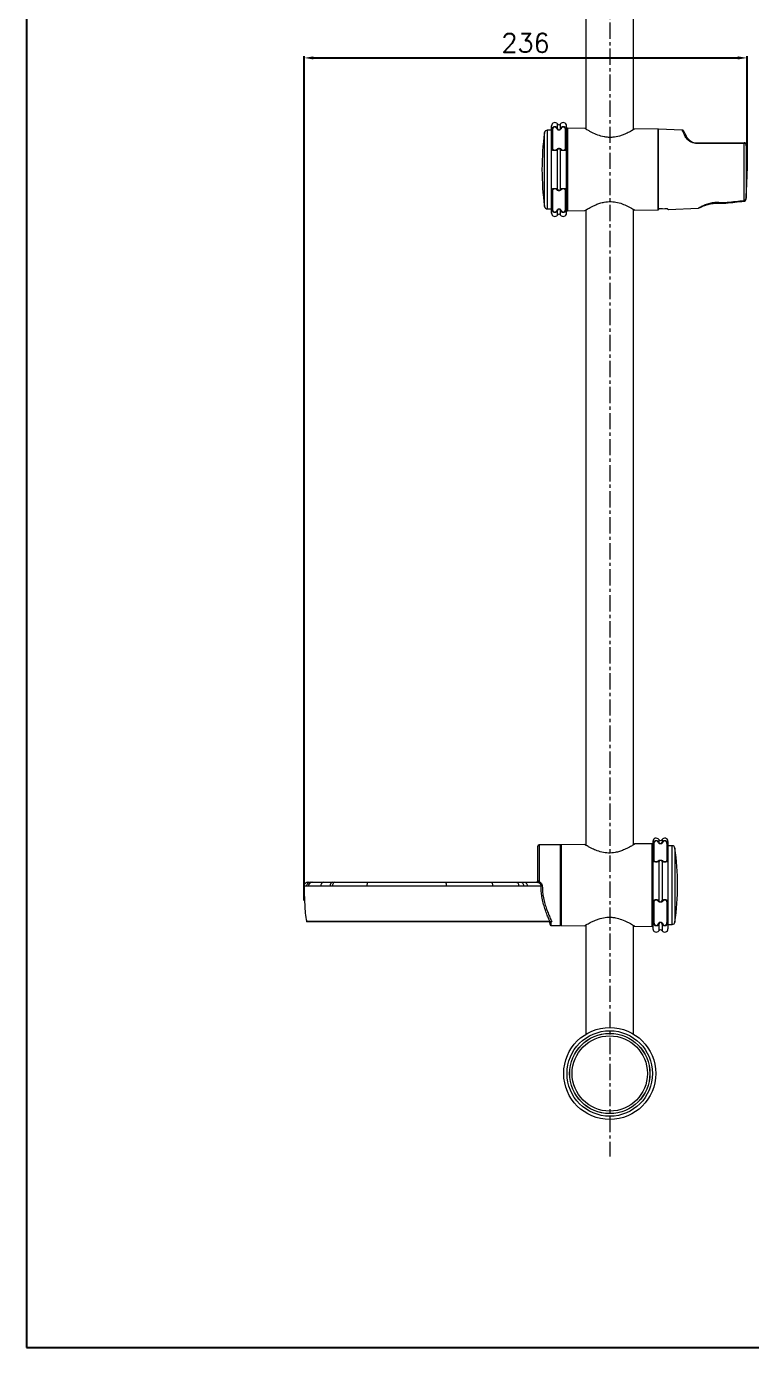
# Model space of a CAD drawing. Extents: x 36 to 784, y -97 to 961.
# Drawn here: x 36 to 422, y -97 to 606 of the extents above; entities that cross this region are included whole.
import ezdxf

# ---------------------------------------------------------------- set-up
doc = ezdxf.new("R2010")
doc.units = 0
doc.header["$LTSCALE"] = 23.1
doc.header["$MEASUREMENT"] = 0
doc.linetypes.add('CENTER', pattern=[0.6, 0.375, -0.075, 0.075, -0.075])
doc.layers.get('0').update_dxf_attribs({"linetype": 'CONTINUOUS'})
doc.layers.get('Defpoints').update_dxf_attribs({"linetype": 'CONTINUOUS'})
doc.styles.get("Standard").update_dxf_attribs({"font": 'txt.shx', "bigfont": 'whgtxt.shx'})
doc.dimstyles.get("Standard").update_dxf_attribs({"dimtxt": 2.5, "dimasz": 0.18, "dimexe": 0.18, "dimexo": 0.0625, "dimgap": 0.09, "dimtad": 0, "dimtih": 1, "dimtoh": 1, "dimdec": 4, "dimzin": 0, "dimdsep": 46, "dimtxsty": 'Standard', "dimcen": 0.09, "dimadec": 0, "dimazin": 0, "dimtp": 0.001, "dimtm": 0.001, "dimtfac": 1, "dimtdec": 4, "dimtofl": 0, "dimtmove": 0, "dimatfit": 0, "dimfxl": 0, "dimtolj": 1, "dimtzin": 0, "dimarcsym": 0})

# ---------------------------------------------------------------- blocks, each defined once
blk = doc.blocks.new('*D76')
at = {"color": 2, "lineweight": -2, "transparency": 16777216}
for p, q in [((183.67, 140.95), (183.67, 590.52)), ((188.67, 589.52), (414.53, 589.52)), ((419.53, 529.41), (419.53, 590.52))]:
    blk.add_line(p, q, dxfattribs=at)
at = {"color": 2, "transparency": 16777216}
for points in [[(188.67, 590.36), (188.67, 588.69), (183.67, 589.52)], [(414.53, 590.36), (414.53, 588.69), (419.53, 589.52)]]:
    blk.add_solid(points, dxfattribs=at)
at = {"layer": 'Defpoints', "color": 0, "transparency": 16777216}
for p in [(419.53, 589.52), (419.53, 529.11), (183.67, 140.65)]:
    blk.add_point(p, dxfattribs=at)
at = {"color": 2, "transparency": 16777216, "insert": (301.6, 597.52), "char_height": 10, "attachment_point": 5}
blk.add_mtext('\\A1;236', dxfattribs=at)
blk = doc.blocks.new('A$C1487264A')
at = {"color": 7, "linetype": 'Continuous', "lineweight": 15}
for p, q in [((150.04, 672.15), (150.04, 527.37)), ((175.44, 527.11), (175.44, 672.15)), ((131.74, 526.34), (131.74, 529.09)), ((139.74, 526.34), (139.74, 529.09)), ((149.48, 527.75), (140.24, 527.84)), ((131.74, 526.84), (129.5, 526.8)), ((131.74, 516.82), (131.74, 526.34)), ((132.24, 526.61), (132.24, 517.24)), ((139.24, 517.24), (139.24, 526.61)), ((139.74, 526.34), (139.74, 516.82)), ((188.54, 527.35), (176.03, 527.48)), ((201.31, 526.82), (188.74, 527.34)), ((188.74, 485.09), (188.74, 527.34)), ((131.74, 494.87), (131.74, 516.82)), ((134.92, 495.44), (134.92, 516.25)), ((136.56, 495.44), (136.56, 516.25)), ((139.74, 494.87), (139.74, 516.82)), ((208.61, 520.06), (234.32, 520.04)), ((235.44, 519.06), (235.44, 519.06)), ((131.74, 485.35), (131.74, 494.87)), ((132.24, 494.45), (132.24, 485.08)), ((139.24, 485.08), (139.24, 494.45)), ((139.74, 494.87), (139.74, 485.35)), ((222.72, 488.14), (222.19, 488.12)), ((234.32, 489.34), (234.36, 489.34)), ((234.35, 488.97), (234.43, 488.98)), ((129.5, 484.88), (131.74, 484.84)), ((131.74, 482.59), (131.74, 485.35)), ((139.74, 482.59), (139.74, 485.35)), ((140.24, 483.85), (149.49, 483.94)), ((150.04, 484.31), (150.04, 146.07)), ((175.44, 146.34), (175.44, 484.58)), ((176.02, 484.21), (188.54, 484.34)), ((188.74, 485.08), (190.85, 485.16)), ((188.74, 484.85), (193.43, 485.04)), ((188.74, 484.73), (188.74, 484.54)), ((194.04, 484.57), (209.84, 485.22)), ((185.74, 148.06), (185.74, 146.3)), ((193.74, 148.06), (193.74, 146.3)), ((124.44, 127.05), (124.44, 145.51)), ((136.44, 146.31), (125.24, 146.31)), ((136.74, 124.81), (136.74, 146.11)), ((149.45, 146.44), (136.94, 146.31)), ((185.23, 146.8), (175.99, 146.71)), ((185.74, 137.78), (185.74, 146.3)), ((186.24, 146.61), (186.24, 138.23)), ((193.24, 138.23), (193.24, 146.61)), ((193.74, 146.3), (193.74, 137.78)), ((195.97, 145.77), (193.74, 145.81)), ((185.74, 137.78), (185.74, 115.95)), ((188.92, 137.36), (188.92, 116.66)), ((190.56, 137.36), (190.56, 116.66)), ((193.74, 137.78), (193.74, 115.95)), ((124.52, 127.07), (124.58, 127.06)), ((2.28, 124.25), (1.29, 124.25)), ((2.43, 124.25), (2.28, 124.25)), ((3.21, 126.31), (4.15, 126.31)), ((10.51, 126.31), (15.18, 126.31)), ((15.07, 124.25), (13.83, 124.25)), ((15.18, 126.31), (16.37, 126.31)), ((113.13, 126.31), (115.65, 126.31)), ((116.89, 124.25), (114.28, 124.25)), ((115.65, 126.31), (117.5, 126.31)), ((118.81, 124.25), (116.89, 124.25)), ((136.74, 103.5), (136.74, 124.81)), ((185.74, 105.51), (185.74, 115.95)), ((186.24, 115.55), (186.24, 105.29)), ((193.24, 105.29), (193.24, 115.55)), ((193.74, 115.95), (193.74, 105.51)), ((131.42, 105.26), (131.42, 105.31)), ((131.44, 103.31), (136.44, 103.31)), ((136.94, 103.3), (149.44, 103.17)), ((150.04, 103.54), (150.04, 45.45)), ((175.44, 45.45), (175.44, 103.28)), ((176, 102.9), (185.23, 102.81)), ((185.74, 105.51), (185.74, 101.56)), ((193.74, 105.51), (193.74, 101.56)), ((193.74, 103.81), (195.97, 103.84))]:
    blk.add_line(p, q, dxfattribs=at)
at = {"color": 8, "linetype": 'Continuous', "lineweight": 15}
for p, q in [((134.92, 527.76), (134.92, 530.1)), ((136.56, 527.76), (136.56, 530.1)), ((140.24, 527.84), (140.24, 483.85)), ((128.04, 519.75), (128.04, 525.51)), ((129.5, 526.8), (129.5, 484.88)), ((188.54, 505.84), (188.54, 527.35)), ((128.04, 486.17), (128.04, 519.75)), ((188.54, 484.34), (188.54, 505.84)), ((134.92, 481.59), (134.92, 483.93)), ((136.56, 481.59), (136.56, 483.93)), ((188.92, 149.06), (188.92, 147.65)), ((190.56, 149.06), (190.56, 147.65)), ((125.24, 146.31), (125.24, 126.61)), ((136.44, 103.31), (136.44, 146.31)), ((136.94, 146.31), (136.94, 124.81)), ((185.23, 102.81), (185.23, 146.8)), ((195.97, 103.84), (195.97, 145.77)), ((197.43, 144.48), (197.43, 140.04)), ((197.43, 140.04), (197.43, 105.14)), ((136.94, 124.81), (136.94, 103.3)), ((130.13, 105.55), (130.76, 105.55)), ((188.92, 104.05), (188.92, 100.55)), ((190.56, 104.05), (190.56, 100.55))]:
    blk.add_line(p, q, dxfattribs=at)
at = {"color": 7, "linetype": 'Continuous', "lineweight": 15, "flags": 128}
for points in [[(132.24, 526.61), (132.14, 526.6), (132.05, 526.59), (131.96, 526.56), (131.88, 526.53), (131.82, 526.49), (131.78, 526.44), (131.75, 526.39), (131.74, 526.34)], [(139.74, 526.34), (139.73, 526.39), (139.7, 526.44), (139.65, 526.49), (139.59, 526.53), (139.52, 526.56), (139.43, 526.59), (139.34, 526.6), (139.24, 526.61)], [(132.24, 485.08), (132.14, 485.08), (132.05, 485.1), (131.96, 485.12), (131.88, 485.16), (131.82, 485.2), (131.78, 485.24), (131.75, 485.29), (131.74, 485.35)], [(139.74, 485.35), (139.73, 485.29), (139.7, 485.24), (139.65, 485.2), (139.59, 485.16), (139.52, 485.12), (139.43, 485.1), (139.34, 485.08), (139.24, 485.08)], [(188.74, 485.09), (189.94, 485.13), (190.86, 485.17)], [(185.74, 146.3), (185.75, 146.36), (185.78, 146.42), (185.82, 146.47), (185.88, 146.52), (185.96, 146.56), (186.05, 146.59), (186.14, 146.6), (186.24, 146.61)], [(193.24, 146.61), (193.34, 146.6), (193.43, 146.59), (193.52, 146.56), (193.59, 146.52), (193.65, 146.47), (193.7, 146.42), (193.73, 146.36), (193.74, 146.3)], [(16.37, 126.31), (16.11, 126.27), (15.86, 126.15), (15.64, 125.96), (15.44, 125.7), (15.27, 125.39), (15.16, 125.03), (15.09, 124.64), (15.07, 124.25)], [(34.21, 126.31), (34.06, 126.27), (33.91, 126.15), (33.78, 125.96), (33.67, 125.7), (33.57, 125.39), (33.51, 125.03), (33.47, 124.64), (33.46, 124.25)], [(99.67, 126.31), (99.82, 126.27), (99.96, 126.15), (100.09, 125.96), (100.21, 125.7), (100.3, 125.39), (100.37, 125.03), (100.41, 124.64), (100.42, 124.25)], [(113.13, 126.31), (113.36, 126.27), (113.57, 126.15), (113.78, 125.96), (113.95, 125.7), (114.09, 125.39), (114.2, 125.03), (114.26, 124.64), (114.28, 124.25)], [(115.65, 126.31), (115.9, 126.27), (116.13, 126.15), (116.35, 125.96), (116.54, 125.7), (116.69, 125.39), (116.81, 125.03), (116.87, 124.64), (116.89, 124.25)], [(117.5, 126.31), (117.76, 126.27), (118.01, 126.15), (118.24, 125.96), (118.44, 125.7), (118.6, 125.39), (118.72, 125.03), (118.79, 124.64), (118.81, 124.25)], [(130.94, 103.8), (130.94, 103.8), (130.94, 104.04), (130.92, 104.75)], [(185.74, 105.51), (185.75, 105.47), (185.78, 105.43), (185.82, 105.39), (185.88, 105.36), (185.96, 105.33), (186.05, 105.31), (186.14, 105.3), (186.24, 105.29)], [(193.24, 105.29), (193.34, 105.3), (193.43, 105.31), (193.52, 105.33), (193.59, 105.36), (193.65, 105.39), (193.7, 105.43), (193.73, 105.47), (193.74, 105.51)]]:
    blk.add_lwpolyline(points, dxfattribs=at)
at = {"color": 8, "linetype": 'Continuous', "lineweight": 15, "flags": 128}
for points in [[(234.32, 489.34), (234.34, 489.29), (234.35, 489.26), (234.35, 489.26)], [(234.36, 489.34), (234.38, 489.29), (234.41, 489.27), (234.41, 489.27)], [(190.85, 485.16), (190.85, 485.16), (190.86, 485.17)], [(131.42, 104.29), (131.44, 103.55), (131.44, 103.31)]]:
    blk.add_lwpolyline(points, dxfattribs=at)
at = {"color": 7, "linetype": 'Continuous', "lineweight": 15}
for radius in [24.5, 22.75, 21.38, 21.34, 20.03]:
    blk.add_circle((162.74, 24.5), radius, dxfattribs=at)
for centre, radius, start, end in [((133.49, 529.09), 1.75, 35.0968, 180), ((134.73, 527.28), 0.516, 68.29034, 115.0312), ((135.74, 530.67), 1, 215.0968, 324.9032), ((137.99, 529.09), 1.75, 0, 144.9032), ((136.75, 527.28), 0.516, 64.96809, 111.71032), ((140.24, 527.34), 0.5, 89.42, 180), ((267.76, 505.84), 141.1, 171.98625, 188.01375), ((129.53, 525.3), 1.5, 91, 171.98625), ((188.54, 527.15), 0.2, 0, 89.42), ((132.2, 516.77), 0.466, 85.62357, 174.82472), ((134.39, 515.97), 0.602, 27.50338, 78.01647), ((137.09, 515.97), 0.602, 101.98247, 152.49868), ((139.27, 516.77), 0.466, 5.1749, 94.37681), ((207.75, 519.78), 0.902, 356.62306, 17.80274), ((234.32, 519.04), 1, 75.05087, 89.95149), ((233.64, 519.79), 0.724, 356.40597, 19.85998), ((234.44, 518.84), 0.909, 15.99083, 95.1596), ((234.44, 519), 1, 3.31623, 73.19663), ((132.2, 494.91), 0.466, 185.17528, 274.37643), ((134.39, 495.72), 0.602, 281.9861, 332.49404), ((137.09, 495.72), 0.602, 207.50389, 258.01496), ((139.27, 494.91), 0.466, 265.62319, 354.8251), ((129.53, 486.38), 1.5, 188.01375, 269), ((233.98, 489.17), 0.468, 335.37, 13.87445), ((133.49, 482.59), 1.75, 180, 324.9032), ((134.73, 484.41), 0.516, 244.97106, 291.69907), ((135.74, 481.01), 1, 35.0968, 144.9032), ((136.75, 484.41), 0.516, 248.30028, 295.02966), ((137.99, 482.59), 1.75, 215.0968, 0), ((140.24, 484.35), 0.5, 180, 270.58), ((188.54, 484.54), 0.2, 270.58, 0), ((194.02, 484.87), 0.3, 191.98001, 272.38594), ((187.49, 148.06), 1.75, 35.0968, 180), ((189.74, 149.64), 1, 215.0968, 324.9032), ((191.99, 148.06), 1.75, 0, 144.9032), ((125.24, 145.51), 0.8, 90, 180), ((136.44, 146.01), 0.3, 0, 90), ((136.94, 146.11), 0.2, 90.58, 180), ((185.24, 146.3), 0.5, 0, 90.58), ((188.7, 147.26), 0.451, 60.28656, 114.27678), ((190.78, 147.26), 0.451, 65.7244, 119.71226), ((195.95, 144.27), 1.5, 8.01375, 89), ((57.71, 124.81), 141.1, 351.98625, 8.01375), ((186.21, 137.75), 0.476, 87.00699, 176.658), ((188.41, 137.1), 0.57, 26.33076, 79.68275), ((191.07, 137.1), 0.57, 100.31945, 153.66705), ((193.26, 137.75), 0.476, 3.34455, 92.99216), ((123.77, 127.06), 0.757, 273.13743, 0.43537), ((123.85, 127.03), 0.729, 275.6962, 2.00874), ((2, 124.31), 2, 89.99998, 182.29835), ((3.25, 124.34), 1.97, 91.17254, 182.74755), ((4.22, 124.37), 1.94, 92.09276, 183.50929), ((4.36, 124.37), 1.94, 92.22664, 183.61669), ((10.78, 124.49), 1.83, 98.54669, 187.76992), ((15.6, 124.56), 1.8, 103.50183, 190.03379), ((70.06, 124.77), 5.74, 354.7916, 15.55045), ((117.18, 130.62), 9, 329.13753, 333.57405), ((126.43, 103.88), 20.36, 88.83958, 90.64006), ((186.19, 116.01), 0.457, 187.57, 275.95705), ((188.36, 116.97), 0.637, 283.43184, 330.9795), ((191.11, 116.97), 0.637, 209.02266, 256.56601), ((193.28, 116.01), 0.457, 264.04396, 352.42733), ((1.56, 105.61), 0.3, 190.47013, 270.09417), ((130.48, 105.59), 0.288, 271.32252, 351.94494), ((131.44, 103.81), 0.5, 181, 270), ((136.44, 103.61), 0.3, 270, 0), ((136.94, 103.5), 0.2, 180, 269.42), ((185.24, 103.31), 0.5, 269.42, 0), ((187.49, 101.56), 1.75, 180, 324.9032), ((188.78, 104.66), 0.627, 244.84457, 283.14111), ((189.74, 99.97), 1, 35.0968, 144.9032), ((190.7, 104.66), 0.627, 256.85938, 295.15494), ((191.99, 101.56), 1.75, 215.0968, 0), ((195.95, 105.34), 1.5, 271, 351.98625)]:
    blk.add_arc(centre, radius, start, end, dxfattribs=at)
at = {"color": 8, "linetype": 'Continuous', "lineweight": 15}
for centre, radius, start, end in [((202.85, 523.02), 0.837, 26.7511, 98.45585), ((234.32, 519.04), 0.998, 2.99805, 75.02926), ((234.44, 519), 0.999, 3.25148, 72.82885), ((233.61, 489.14), 0.761, 346.93461, 8.86381)]:
    blk.add_arc(centre, radius, start, end, dxfattribs=at)
at = {"color": 7, "linetype": 'Continuous', "lineweight": 15}
for points, knots in [([(131.74, 526.34), (131.75, 526.61), (131.78, 527.06), (131.99, 527.66), (132.27, 528.14), (132.65, 528.49), (133.09, 528.7), (133.5, 528.76), (133.89, 528.69), (134.28, 528.52), (134.65, 528.2), (134.83, 527.9), (134.92, 527.76)], [0, 0, 0, 0, 0.166393, 0.273414, 0.380567, 0.49454, 0.572503, 0.653724, 0.724553, 0.793322, 0.896973, 1, 1, 1, 1]), ([(134.51, 527.74), (134.45, 527.86), (134.32, 528.09), (134.06, 528.34), (133.78, 528.48), (133.5, 528.53), (133.2, 528.48), (132.88, 528.32), (132.61, 528.04), (132.3, 527.46), (132.26, 526.97), (132.24, 526.61)], [0, 0, 0, 0, 0.105479, 0.206474, 0.27046, 0.334596, 0.408044, 0.480728, 0.592582, 0.703209, 1, 1, 1, 1]), ([(136.96, 527.74), (136.91, 527.63), (136.76, 527.36), (136.47, 527.03), (136.13, 526.81), (135.84, 526.74), (135.54, 526.75), (135.25, 526.86), (134.84, 527.17), (134.65, 527.5), (134.51, 527.74)], [0, 0, 0, 0, 0.116837, 0.294729, 0.401101, 0.473482, 0.546063, 0.642876, 0.738426, 1, 1, 1, 1]), ([(134.92, 527.76), (135.01, 527.56), (135.13, 527.29), (135.38, 527.05), (135.52, 526.97), (135.64, 526.93), (135.73, 526.92), (135.84, 526.93), (135.91, 526.95), (136.04, 527.01), (136.24, 527.17), (136.42, 527.45), (136.52, 527.67), (136.56, 527.76)], [0, 0, 0, 0, 0.281593, 0.375692, 0.429509, 0.462073, 0.506102, 0.522146, 0.574817, 0.584196, 0.685166, 0.871942, 1, 1, 1, 1]), ([(136.56, 527.76), (136.69, 527.97), (136.9, 528.3), (137.37, 528.62), (137.8, 528.75), (138.22, 528.73), (138.62, 528.6), (139.05, 528.31), (139.5, 527.72), (139.71, 527), (139.73, 526.5), (139.74, 526.34)], [0, 0, 0, 0, 0.147244, 0.231757, 0.321251, 0.398792, 0.466842, 0.55987, 0.691121, 0.899642, 1, 1, 1, 1]), ([(139.24, 526.61), (139.23, 526.74), (139.22, 527.14), (139.07, 527.7), (138.76, 528.17), (138.45, 528.41), (138.16, 528.51), (137.85, 528.52), (137.54, 528.42), (137.2, 528.16), (137.06, 527.91), (136.96, 527.74)], [0, 0, 0, 0, 0.111113, 0.334726, 0.467378, 0.556186, 0.61856, 0.688351, 0.770186, 0.850904, 1, 1, 1, 1]), ([(176.03, 527.47), (176.03, 527.47), (176.09, 527.51), (175.81, 527.33), (174.83, 526.73), (173.1, 525.76), (171.34, 524.91), (169.83, 524.27), (167.5, 523.47), (165.29, 523.04), (163.16, 522.91), (161.59, 522.95), (159.15, 523.29), (156.16, 524.18), (153.55, 525.38), (151.69, 526.38), (150.54, 527.06), (149.78, 527.53), (149.44, 527.75), (149.47, 527.73), (149.48, 527.72)], [0, 0, 0, 0, 0.003295, 0.052946, 0.142604, 0.238229, 0.271734, 0.323384, 0.376337, 0.462269, 0.481219, 0.525081, 0.570466, 0.653768, 0.752751, 0.80994, 0.868931, 0.923195, 0.979589, 1, 1, 1, 1]), ([(150.04, 527.43), (149.91, 527.51), (149.71, 527.63), (149.63, 527.68), (149.6, 527.7), (149.6, 527.7), (149.6, 527.7)], [0, 0, 0, 0, 0.517537, 0.817668, 0.966157, 1, 1, 1, 1]), ([(203.6, 523.39), (203.44, 523.71), (203.1, 524.46), (202.67, 525.29), (202.32, 525.95), (202.18, 526.22), (202.09, 526.35), (202.04, 526.42), (201.95, 526.53), (201.81, 526.65), (201.6, 526.77), (201.41, 526.8), (201.32, 526.81)], [0, 0, 0, 0, 0.17077, 0.391423, 0.605382, 0.820947, 0.877838, 0.91772, 0.933708, 0.950657, 0.974995, 1, 1, 1, 1]), ([(208.65, 519.73), (208.54, 519.73), (207.97, 519.74), (206.79, 520), (205.22, 520.8), (203.99, 521.88), (203.16, 522.96), (202.87, 523.56), (202.72, 523.85)], [0, 0, 0, 0, 0.034448, 0.18629, 0.383786, 0.6333, 0.816501, 1, 1, 1, 1]), ([(206.11, 520.79), (205.93, 520.9), (205.41, 521.19), (204.73, 521.79), (204.09, 522.52), (203.74, 523.09), (203.62, 523.35), (203.6, 523.41)], [0, 0, 0, 0, 0.131374, 0.374783, 0.640288, 0.927788, 1, 1, 1, 1]), ([(206.21, 520.7), (206.54, 520.54), (207.18, 520.23), (208.06, 520.07), (208.52, 520.06), (208.61, 520.06)], [0, 0, 0, 0, 0.474855, 0.905114, 1, 1, 1, 1]), ([(134.92, 516.25), (134.78, 516.17), (134.57, 516.05), (134.1, 515.94), (133.67, 515.89), (133.25, 515.89), (132.85, 515.94), (132.43, 516.04), (131.98, 516.26), (131.76, 516.53), (131.74, 516.75), (131.74, 516.82)], [0, 0, 0, 0, 0.147241, 0.231756, 0.321251, 0.398791, 0.466841, 0.559867, 0.691121, 0.899644, 1, 1, 1, 1]), ([(132.24, 517.24), (132.24, 517.16), (132.26, 516.91), (132.4, 516.58), (132.72, 516.32), (133.03, 516.19), (133.32, 516.14), (133.62, 516.13), (133.93, 516.19), (134.27, 516.32), (134.42, 516.46), (134.51, 516.56)], [0, 0, 0, 0, 0.111113, 0.334727, 0.467379, 0.556185, 0.618559, 0.68835, 0.770184, 0.850902, 1, 1, 1, 1]), ([(134.51, 516.56), (134.57, 516.62), (134.71, 516.78), (135, 516.98), (135.35, 517.11), (135.64, 517.16), (135.93, 517.15), (136.23, 517.08), (136.64, 516.89), (136.83, 516.7), (136.96, 516.56)], [0, 0, 0, 0, 0.116832, 0.294725, 0.4011, 0.473481, 0.546062, 0.642878, 0.738424, 1, 1, 1, 1]), ([(136.56, 516.25), (136.47, 516.41), (136.35, 516.64), (136.09, 516.85), (135.95, 516.92), (135.84, 516.96), (135.75, 516.97), (135.64, 516.96), (135.57, 516.94), (135.43, 516.88), (135.23, 516.74), (135.05, 516.51), (134.96, 516.32), (134.92, 516.25)], [0, 0, 0, 0, 0.281595, 0.375694, 0.429511, 0.462075, 0.506101, 0.522146, 0.574818, 0.584197, 0.685164, 0.871942, 1, 1, 1, 1]), ([(139.74, 516.82), (139.72, 516.7), (139.7, 516.51), (139.49, 516.28), (139.2, 516.1), (138.82, 515.98), (138.38, 515.91), (137.98, 515.89), (137.59, 515.91), (137.2, 515.97), (136.83, 516.08), (136.65, 516.19), (136.56, 516.25)], [0, 0, 0, 0, 0.166395, 0.273415, 0.380565, 0.49454, 0.572504, 0.653726, 0.724554, 0.793325, 0.896975, 1, 1, 1, 1]), ([(136.96, 516.56), (137.03, 516.49), (137.15, 516.36), (137.42, 516.23), (137.7, 516.15), (137.98, 516.13), (138.28, 516.15), (138.59, 516.24), (138.86, 516.39), (139.17, 516.72), (139.21, 517.02), (139.24, 517.24)], [0, 0, 0, 0, 0.105479, 0.206472, 0.270461, 0.334596, 0.408044, 0.480727, 0.59258, 0.70321, 1, 1, 1, 1]), ([(234.36, 519.74), (233.69, 519.74), (230.36, 519.74), (221.8, 519.74), (213.89, 519.73), (208.65, 519.73)], [0, 0, 0, 0, 0.077669, 0.3883456, 1, 1, 1, 1]), ([(234.36, 489.34), (234.36, 489.9), (234.36, 491.01), (234.36, 493.19), (234.36, 495.77), (234.36, 498.75), (234.36, 501.93), (234.36, 505.5), (234.36, 509.09), (234.36, 512.56), (234.36, 515.37), (234.36, 517.79), (234.36, 519.09), (234.36, 519.74)], [0, 0, 0, 0, 0.082389, 0.164778, 0.259053, 0.353328, 0.447603, 0.541878, 0.659474, 0.753748, 0.848023, 0.924012, 1, 1, 1, 1]), ([(234.73, 519.95), (234.72, 519.96), (234.66, 519.98), (234.61, 519.99), (234.58, 520)], [0, 0, 0, 0, 0.296877, 1, 1, 1, 1]), ([(235.31, 519.09), (235.31, 517.8), (235.31, 515.72), (235.31, 512.24), (235.31, 508.94), (235.31, 505.51), (235.31, 502.12), (235.31, 499.08), (235.31, 496.25), (235.31, 493.26), (235.31, 491.61), (235.31, 490.64)], [0, 0, 0, 0, 0.156042, 0.253061, 0.35008, 0.471097, 0.568116, 0.665135, 0.762154, 0.859173, 1, 1, 1, 1]), ([(235.44, 519.06), (235.42, 519.06), (235.38, 519.07), (235.34, 519.08), (235.31, 519.09)], [0, 0, 0, 0, 0.354945, 1, 1, 1, 1]), ([(235.31, 490.64), (235.47, 493.41), (235.79, 498.95), (235.96, 508.44), (235.63, 515.13), (235.44, 519.06)], [0, 0, 0, 0, 0.292687, 0.585683, 1, 1, 1, 1]), ([(131.74, 494.87), (131.75, 494.99), (131.78, 495.17), (131.99, 495.41), (132.27, 495.58), (132.65, 495.71), (133.09, 495.78), (133.5, 495.8), (133.89, 495.78), (134.28, 495.72), (134.65, 495.61), (134.83, 495.5), (134.92, 495.44)], [0, 0, 0, 0, 0.166395, 0.273416, 0.380566, 0.49454, 0.572504, 0.653725, 0.724554, 0.793324, 0.896974, 1, 1, 1, 1]), ([(134.51, 495.13), (134.45, 495.2), (134.32, 495.32), (134.06, 495.46), (133.78, 495.54), (133.5, 495.56), (133.2, 495.54), (132.88, 495.45), (132.61, 495.29), (132.3, 494.97), (132.26, 494.67), (132.24, 494.45)], [0, 0, 0, 0, 0.105479, 0.206473, 0.270461, 0.334597, 0.408044, 0.480728, 0.59258, 0.703209, 1, 1, 1, 1]), ([(136.96, 495.13), (136.91, 495.07), (136.76, 494.91), (136.47, 494.71), (136.13, 494.58), (135.84, 494.53), (135.54, 494.54), (135.25, 494.61), (134.84, 494.79), (134.65, 494.99), (134.51, 495.13)], [0, 0, 0, 0, 0.116832, 0.294725, 0.4011, 0.473481, 0.546062, 0.642878, 0.738424, 1, 1, 1, 1]), ([(134.92, 495.44), (135.01, 495.27), (135.13, 495.05), (135.38, 494.83), (135.52, 494.76), (135.64, 494.73), (135.73, 494.72), (135.84, 494.73), (135.91, 494.75), (136.04, 494.8), (136.24, 494.94), (136.42, 495.18), (136.52, 495.37), (136.56, 495.44)], [0, 0, 0, 0, 0.281595, 0.375692, 0.42951, 0.462073, 0.506102, 0.522146, 0.574818, 0.584195, 0.685162, 0.871941, 1, 1, 1, 1]), ([(136.56, 495.44), (136.69, 495.52), (136.9, 495.64), (137.37, 495.75), (137.8, 495.8), (138.22, 495.79), (138.62, 495.75), (139.05, 495.65), (139.5, 495.43), (139.71, 495.15), (139.73, 494.94), (139.74, 494.87)], [0, 0, 0, 0, 0.147241, 0.231756, 0.32125, 0.398791, 0.466841, 0.559867, 0.69112, 0.899644, 1, 1, 1, 1]), ([(139.24, 494.45), (139.23, 494.53), (139.22, 494.78), (139.07, 495.11), (138.76, 495.37), (138.45, 495.5), (138.16, 495.55), (137.85, 495.56), (137.54, 495.5), (137.2, 495.37), (137.06, 495.22), (136.96, 495.13)], [0, 0, 0, 0, 0.111115, 0.334727, 0.467379, 0.556185, 0.618559, 0.68835, 0.770184, 0.850902, 1, 1, 1, 1]), ([(149.49, 483.97), (149.48, 483.97), (149.46, 483.95), (150.26, 484.46), (151.87, 485.41), (153.69, 486.36), (155.42, 487.15), (157.47, 487.92), (160.13, 488.61), (163.43, 488.89), (167.02, 488.38), (169.65, 487.5), (171.61, 486.65), (173.04, 485.94), (174.32, 485.24), (175.31, 484.66), (175.86, 484.32), (176.08, 484.18), (176.03, 484.22), (176.02, 484.22)], [0, 0, 0, 0, 0.028916, 0.118606, 0.211202, 0.263254, 0.316531, 0.373699, 0.432948, 0.515979, 0.599065, 0.685078, 0.726033, 0.780085, 0.835567, 0.889866, 0.946095, 0.99461, 1, 1, 1, 1]), ([(222.19, 488.12), (221.24, 488.19), (219.38, 488.35), (216.54, 487.94), (213.95, 487.2), (211.7, 486.25), (210.14, 485.44), (209.65, 485.13), (210.19, 485.38), (211.59, 486.02), (213.53, 486.8), (215.85, 487.5), (218.39, 487.97), (220.67, 488.01), (221.88, 487.88), (222.19, 487.85)], [0, 0, 0, 0, 0.079457, 0.155387, 0.232371, 0.319945, 0.415031, 0.5051, 0.587279, 0.669519, 0.75876, 0.817229, 0.895345, 0.973686, 1, 1, 1, 1]), ([(222.19, 488.12), (223.2, 488.22), (225.73, 488.46), (229.78, 488.86), (232.81, 489.18), (234.32, 489.34)], [0, 0, 0, 0, 0.250986, 0.625488, 1, 1, 1, 1]), ([(222.19, 487.85), (222.47, 487.84), (222.85, 487.84), (223.33, 487.99), (223.5, 488.12), (223.6, 488.19)], [0, 0, 0, 0, 0.568989, 0.764703, 1, 1, 1, 1]), ([(222.69, 487.84), (223.28, 487.9), (227.17, 488.25), (231.06, 488.64), (234.35, 488.98)], [0, 0, 0, 0, 0.152022, 1, 1, 1, 1]), ([(222.72, 488.11), (223.3, 488.16), (227.18, 488.53), (231.06, 488.93), (234.35, 489.27)], [0, 0, 0, 0, 0.149622, 1, 1, 1, 1]), ([(234.33, 489.26), (234.35, 489.26), (234.38, 489.26), (234.41, 489.27), (234.41, 489.27)], [0, 0, 0, 0, 0.786993, 1, 1, 1, 1]), ([(234.36, 489.34), (234.42, 489.36), (234.57, 489.38), (234.82, 489.52), (235.09, 489.82), (235.23, 490.16), (235.29, 490.42), (235.3, 490.52), (235.31, 490.58), (235.31, 490.61), (235.31, 490.63), (235.31, 490.63), (235.31, 490.64), (235.31, 490.64)], [0, 0, 0, 0, 0.113026, 0.255581, 0.480673, 0.793202, 0.881081, 0.940071, 0.969615, 0.984576, 0.99217, 0.996253, 1, 1, 1, 1]), ([(234.41, 489.28), (234.48, 489.29), (234.63, 489.32), (234.83, 489.46), (235.02, 489.66), (235.19, 489.96), (235.29, 490.3), (235.31, 490.55), (235.31, 490.65)], [0, 0, 0, 0, 0.114804, 0.246225, 0.388112, 0.567424, 0.822499, 1, 1, 1, 1]), ([(234.41, 488.99), (234.48, 489), (234.63, 489.03), (234.84, 489.16), (235.02, 489.36), (235.19, 489.66), (235.29, 490), (235.31, 490.24), (235.31, 490.34)], [0, 0, 0, 0, 0.115954, 0.248002, 0.390447, 0.570083, 0.825181, 1, 1, 1, 1]), ([(134.92, 483.93), (134.78, 483.72), (134.57, 483.39), (134.1, 483.07), (133.67, 482.94), (133.25, 482.95), (132.85, 483.09), (132.43, 483.37), (131.98, 483.97), (131.76, 484.68), (131.74, 485.18), (131.74, 485.35)], [0, 0, 0, 0, 0.147241, 0.231756, 0.32125, 0.39879, 0.46684, 0.559867, 0.69112, 0.899645, 1, 1, 1, 1]), ([(132.24, 485.08), (132.24, 484.95), (132.26, 484.55), (132.4, 483.99), (132.72, 483.51), (133.03, 483.28), (133.32, 483.18), (133.62, 483.17), (133.93, 483.27), (134.27, 483.52), (134.42, 483.78), (134.51, 483.94)], [0, 0, 0, 0, 0.111116, 0.334727, 0.467378, 0.556184, 0.618559, 0.68835, 0.770183, 0.850902, 1, 1, 1, 1]), ([(134.51, 483.94), (134.57, 484.05), (134.71, 484.33), (135, 484.66), (135.35, 484.88), (135.64, 484.95), (135.93, 484.94), (136.23, 484.83), (136.64, 484.52), (136.83, 484.19), (136.96, 483.94)], [0, 0, 0, 0, 0.116831, 0.294724, 0.4011, 0.473481, 0.546062, 0.642877, 0.738425, 1, 1, 1, 1]), ([(136.56, 483.93), (136.47, 484.13), (136.35, 484.39), (136.09, 484.64), (135.95, 484.72), (135.84, 484.76), (135.75, 484.77), (135.64, 484.76), (135.57, 484.74), (135.43, 484.68), (135.23, 484.51), (135.05, 484.24), (134.96, 484.02), (134.92, 483.93)], [0, 0, 0, 0, 0.2815954, 0.3756942, 0.4295125, 0.4620746, 0.5061008, 0.5221461, 0.5748182, 0.5841952, 0.6851622, 0.8719404, 1, 1, 1, 1]), ([(139.74, 485.35), (139.72, 485.07), (139.7, 484.63), (139.49, 484.03), (139.2, 483.55), (138.82, 483.19), (138.38, 482.99), (137.98, 482.93), (137.59, 483), (137.2, 483.17), (136.83, 483.48), (136.65, 483.78), (136.56, 483.93)], [0, 0, 0, 0, 0.166394, 0.273416, 0.380566, 0.49454, 0.572504, 0.653726, 0.724554, 0.793325, 0.896975, 1, 1, 1, 1]), ([(136.96, 483.94), (137.03, 483.83), (137.15, 483.6), (137.42, 483.35), (137.7, 483.21), (137.98, 483.16), (138.28, 483.21), (138.59, 483.37), (138.86, 483.65), (139.17, 484.23), (139.21, 484.72), (139.24, 485.08)], [0, 0, 0, 0, 0.105479, 0.206473, 0.270462, 0.334597, 0.408044, 0.480728, 0.592582, 0.703211, 1, 1, 1, 1]), ([(149.73, 484.26), (149.74, 484.25), (149.74, 484.21), (149.73, 484.15), (149.7, 484.09), (149.67, 484.05), (149.64, 484.02), (149.63, 484.01), (149.62, 484), (149.61, 484), (149.61, 483.99), (149.6, 483.99), (149.6, 483.99), (149.63, 484.01), (149.73, 484.07), (149.95, 484.21), (150.04, 484.26)], [0, 0, 0, 0, 0.011906, 0.032658, 0.050199, 0.064634, 0.075685, 0.081574, 0.085224, 0.08869, 0.093877, 0.104499, 0.13656, 0.305136, 0.739198, 1, 1, 1, 1]), ([(188.74, 485.09), (188.74, 485.09), (188.74, 485.09), (188.74, 485.09), (188.74, 485.09)], [0, 0, 0, 0, 0.7491896, 1, 1, 1, 1]), ([(193.68, 484.78), (193.57, 484.8), (193.3, 484.87), (192.73, 484.96), (192.26, 484.98), (192.14, 484.99)], [0, 0, 0, 0, 0.330851, 0.827025, 1, 1, 1, 1]), ([(185.74, 146.3), (185.75, 146.56), (185.78, 146.99), (185.99, 147.56), (186.27, 148.02), (186.65, 148.36), (187.09, 148.56), (187.5, 148.61), (187.89, 148.55), (188.28, 148.38), (188.65, 148.08), (188.83, 147.79), (188.92, 147.65)], [0, 0, 0, 0, 0.166393, 0.273415, 0.380564, 0.494538, 0.572503, 0.653724, 0.724553, 0.793325, 0.896975, 1, 1, 1, 1]), ([(188.51, 147.67), (188.45, 147.78), (188.32, 147.99), (188.06, 148.23), (187.78, 148.36), (187.5, 148.41), (187.2, 148.36), (186.88, 148.21), (186.61, 147.94), (186.3, 147.4), (186.26, 146.94), (186.24, 146.61)], [0, 0, 0, 0, 0.105479, 0.206471, 0.27046, 0.334596, 0.408042, 0.480727, 0.59258, 0.703209, 1, 1, 1, 1]), ([(190.56, 147.65), (190.69, 147.85), (190.9, 148.17), (191.37, 148.48), (191.8, 148.6), (192.22, 148.59), (192.62, 148.46), (193.05, 148.19), (193.5, 147.62), (193.71, 146.93), (193.73, 146.46), (193.74, 146.3)], [0, 0, 0, 0, 0.147241, 0.231757, 0.321252, 0.398792, 0.466842, 0.559868, 0.691123, 0.899644, 1, 1, 1, 1]), ([(193.24, 146.61), (193.23, 146.73), (193.22, 147.1), (193.07, 147.63), (192.76, 148.08), (192.45, 148.29), (192.16, 148.39), (191.85, 148.4), (191.54, 148.3), (191.2, 148.06), (191.06, 147.83), (190.96, 147.67)], [0, 0, 0, 0, 0.111113, 0.334729, 0.46738, 0.556184, 0.618559, 0.688351, 0.770183, 0.850902, 1, 1, 1, 1]), ([(175.99, 146.68), (175.99, 146.68), (176.02, 146.7), (175.22, 146.19), (173.61, 145.24), (171.79, 144.29), (170.06, 143.5), (168.01, 142.73), (165.34, 142.04), (162.05, 141.76), (158.45, 142.27), (155.82, 143.15), (153.87, 144), (152.43, 144.71), (151.16, 145.41), (150.17, 145.99), (149.62, 146.33), (149.39, 146.46), (149.45, 146.43), (149.45, 146.43)], [0, 0, 0, 0, 0.028916, 0.118606, 0.211202, 0.263254, 0.316531, 0.373699, 0.432948, 0.515979, 0.599065, 0.685078, 0.726033, 0.780085, 0.835567, 0.889866, 0.946095, 0.99461, 1, 1, 1, 1]), ([(175.74, 146.39), (175.74, 146.4), (175.73, 146.44), (175.75, 146.5), (175.77, 146.56), (175.81, 146.6), (175.83, 146.63), (175.85, 146.64), (175.86, 146.65), (175.86, 146.65), (175.87, 146.66), (175.87, 146.66), (175.87, 146.66), (175.84, 146.64), (175.74, 146.58), (175.52, 146.44), (175.44, 146.39)], [0, 0, 0, 0, 0.011906, 0.032663, 0.050202, 0.064635, 0.075689, 0.081576, 0.085226, 0.088691, 0.09388, 0.104501, 0.136562, 0.305138, 0.739198, 1, 1, 1, 1]), ([(190.96, 147.67), (190.91, 147.57), (190.76, 147.31), (190.47, 147), (190.13, 146.8), (189.84, 146.73), (189.54, 146.74), (189.25, 146.85), (188.84, 147.13), (188.65, 147.44), (188.51, 147.67)], [0, 0, 0, 0, 0.116831, 0.294727, 0.401099, 0.473482, 0.546061, 0.642879, 0.738423, 1, 1, 1, 1]), ([(188.92, 147.65), (189.01, 147.47), (189.13, 147.23), (189.38, 147.01), (189.52, 146.93), (189.64, 146.9), (189.73, 146.89), (189.84, 146.9), (189.91, 146.92), (190.04, 146.98), (190.24, 147.12), (190.42, 147.37), (190.52, 147.57), (190.56, 147.65)], [0, 0, 0, 0, 0.281593, 0.375695, 0.429512, 0.462071, 0.5061, 0.522146, 0.57482, 0.584199, 0.685163, 0.871941, 1, 1, 1, 1]), ([(188.92, 137.36), (188.78, 137.3), (188.57, 137.21), (188.1, 137.13), (187.67, 137.1), (187.25, 137.1), (186.85, 137.14), (186.43, 137.21), (185.98, 137.36), (185.76, 137.57), (185.74, 137.73), (185.74, 137.78)], [0, 0, 0, 0, 0.147241, 0.231757, 0.321252, 0.398792, 0.46684, 0.559868, 0.691121, 0.899644, 1, 1, 1, 1]), ([(186.24, 138.23), (186.24, 138.16), (186.26, 137.95), (186.4, 137.68), (186.72, 137.47), (187.03, 137.37), (187.32, 137.32), (187.62, 137.32), (187.93, 137.36), (188.27, 137.47), (188.42, 137.59), (188.51, 137.67)], [0, 0, 0, 0, 0.111115, 0.334728, 0.467379, 0.556186, 0.618561, 0.68835, 0.770185, 0.850904, 1, 1, 1, 1]), ([(188.51, 137.67), (188.57, 137.72), (188.71, 137.85), (189, 138.01), (189.35, 138.12), (189.64, 138.16), (189.93, 138.16), (190.23, 138.1), (190.64, 137.94), (190.83, 137.78), (190.96, 137.67)], [0, 0, 0, 0, 0.116834, 0.294727, 0.401102, 0.47348, 0.546063, 0.642877, 0.738424, 1, 1, 1, 1]), ([(190.56, 137.36), (190.47, 137.5), (190.35, 137.7), (190.09, 137.89), (189.95, 137.95), (189.84, 137.98), (189.75, 137.99), (189.64, 137.98), (189.57, 137.96), (189.43, 137.92), (189.23, 137.79), (189.05, 137.59), (188.96, 137.42), (188.92, 137.36)], [0, 0, 0, 0, 0.281594, 0.375691, 0.42951, 0.462072, 0.506101, 0.522147, 0.574816, 0.584194, 0.685163, 0.871941, 1, 1, 1, 1]), ([(193.74, 137.78), (193.72, 137.7), (193.7, 137.55), (193.49, 137.38), (193.2, 137.25), (192.82, 137.16), (192.38, 137.11), (191.98, 137.1), (191.59, 137.11), (191.2, 137.16), (190.83, 137.24), (190.65, 137.32), (190.56, 137.36)], [0, 0, 0, 0, 0.166394, 0.273416, 0.380566, 0.49454, 0.572504, 0.653726, 0.724554, 0.793323, 0.896974, 1, 1, 1, 1]), ([(190.96, 137.67), (191.03, 137.61), (191.15, 137.51), (191.42, 137.4), (191.7, 137.34), (191.98, 137.31), (192.28, 137.33), (192.59, 137.4), (192.86, 137.53), (193.17, 137.8), (193.21, 138.05), (193.24, 138.23)], [0, 0, 0, 0, 0.105479, 0.206473, 0.27046, 0.334596, 0.408045, 0.480726, 0.592579, 0.703209, 1, 1, 1, 1]), ([(124.42, 126.99), (124.43, 126.97), (124.43, 126.85), (124.35, 126.66), (124.2, 126.48), (124.05, 126.37), (123.92, 126.32), (123.83, 126.31), (123.82, 126.31), (123.81, 126.31)], [0, 0, 0, 0, 0.060801, 0.27923, 0.460028, 0.618327, 0.757613, 0.885341, 1, 1, 1, 1]), ([(124.44, 127.05), (124.45, 127.06), (124.46, 127.08), (124.51, 127.07), (124.52, 127.07)], [0, 0, 0, 0, 0.703874, 1, 1, 1, 1]), ([(124.58, 127.06), (124.63, 127.05), (124.68, 127.03), (124.81, 126.97), (124.97, 126.86), (125.13, 126.71), (125.22, 126.63), (125.24, 126.61)], [0, 0, 0, 0, 0.2507527, 0.2841743, 0.5908555, 0.9394245, 1, 1, 1, 1]), ([(0, 124.37), (0.08, 121.06), (0.2, 116.21), (0.6, 109.89), (1.06, 106.91), (1.28, 105.45)], [0, 0, 0, 0, 0.524382, 0.766584, 1, 1, 1, 1]), ([(2.11, 126.31), (2.08, 126.31), (1.99, 126.31), (2.4, 126.31), (2.94, 126.31), (3.21, 126.31)], [0, 0, 0, 0, 0.2146, 0.604988, 1, 1, 1, 1]), ([(8.97, 124.25), (8.15, 124.25), (6.43, 124.25), (4.19, 124.25), (3.02, 124.25), (2.43, 124.25)], [0, 0, 0, 0, 0.312865, 0.654334, 1, 1, 1, 1]), ([(4.29, 126.31), (5.11, 126.31), (6.77, 126.31), (9.25, 126.31), (10.51, 126.31)], [0, 0, 0, 0, 0.493566, 1, 1, 1, 1]), ([(13.83, 124.25), (12.86, 124.25), (11.15, 124.25), (9.63, 124.25), (8.97, 124.25)], [0, 0, 0, 0, 0.567451, 1, 1, 1, 1]), ([(33.46, 124.25), (32.23, 124.25), (28.34, 124.25), (23.33, 124.25), (18.48, 124.25), (16.21, 124.25), (15.07, 124.25)], [0, 0, 0, 0, 0.186113, 0.589321, 0.794675, 1, 1, 1, 1]), ([(16.37, 126.31), (17.7, 126.31), (20.36, 126.31), (24.74, 126.31), (29.35, 126.31), (32.59, 126.31), (34.21, 126.31)], [0, 0, 0, 0, 0.246487, 0.493034, 0.746498, 1, 1, 1, 1]), ([(75.77, 124.25), (73.03, 124.25), (67.51, 124.25), (59.44, 124.25), (51.06, 124.25), (42.37, 124.25), (36.44, 124.25), (33.46, 124.25)], [0, 0, 0, 0, 0.191463, 0.3844, 0.561004, 0.779182, 1, 1, 1, 1]), ([(34.21, 126.31), (36.21, 126.31), (40.2, 126.31), (46.46, 126.31), (52.85, 126.31), (59.88, 126.31), (67.48, 126.31), (72.88, 126.31), (75.59, 126.31)], [0, 0, 0, 0, 0.15197, 0.30396, 0.459586, 0.615222, 0.806873, 1, 1, 1, 1]), ([(75.59, 126.31), (77.62, 126.31), (81.7, 126.31), (87.77, 126.31), (93.8, 126.31), (97.71, 126.31), (99.67, 126.31)], [0, 0, 0, 0, 0.24742, 0.494827, 0.747428, 1, 1, 1, 1]), ([(100.42, 124.25), (99.18, 124.25), (95.44, 124.25), (89, 124.25), (81.98, 124.25), (77.54, 124.25), (75.77, 124.25)], [0, 0, 0, 0, 0.157386, 0.472423, 0.790228, 1, 1, 1, 1]), ([(99.67, 126.31), (102, 126.31), (106.69, 126.31), (110.97, 126.31), (113.13, 126.31)], [0, 0, 0, 0, 0.4969441, 1, 1, 1, 1]), ([(114.28, 124.25), (113.17, 124.25), (110.44, 124.25), (105.83, 124.25), (102.23, 124.25), (100.42, 124.25)], [0, 0, 0, 0, 0.253865, 0.625656, 1, 1, 1, 1]), ([(117.5, 126.31), (118.85, 126.31), (121.14, 126.31), (123.11, 126.31), (123.92, 126.31)], [0, 0, 0, 0, 0.588039, 1, 1, 1, 1]), ([(126.2, 124.25), (125.13, 124.25), (122.88, 124.25), (120.21, 124.25), (118.81, 124.25)], [0, 0, 0, 0, 0.475864, 1, 1, 1, 1]), ([(124.9, 126), (124.88, 126.01), (124.74, 126.08), (124.5, 126.17), (124.27, 126.25), (124.1, 126.29), (124, 126.3), (123.94, 126.31), (123.92, 126.31)], [0, 0, 0, 0, 0.059015, 0.394043, 0.636905, 0.696419, 0.928625, 1, 1, 1, 1]), ([(126.2, 124.25), (126.2, 124.29), (126.2, 124.53), (126.07, 125.01), (125.78, 125.38), (125.4, 125.74), (125.14, 125.87), (124.9, 126)], [0, 0, 0, 0, 0.053283, 0.3107, 0.631662, 0.648216, 1, 1, 1, 1]), ([(125.24, 126.61), (125.53, 126.44), (126.12, 126.08), (126.68, 125.27), (126.84, 124.62), (126.84, 124.3), (126.84, 124.24)], [0, 0, 0, 0, 0.341247, 0.680016, 0.944867, 1, 1, 1, 1]), ([(130.76, 105.55), (130.55, 106.06), (130.07, 107.21), (129.18, 109.46), (128.21, 112.21), (127.29, 115.3), (126.62, 118.4), (126.23, 121.42), (126.21, 123.3), (126.2, 124.25)], [0, 0, 0, 0, 0.127443, 0.285313, 0.443209, 0.599768, 0.756212, 0.878135, 1, 1, 1, 1]), ([(126.84, 124.24), (126.85, 123.33), (126.88, 121.51), (127.28, 118.6), (127.96, 115.59), (128.9, 112.6), (129.89, 109.93), (130.95, 107.35), (131.53, 106.06), (131.86, 105.33)], [0, 0, 0, 0, 0.112022, 0.22411, 0.369196, 0.51441, 0.662097, 0.809762, 1, 1, 1, 1]), ([(185.74, 115.95), (185.75, 116.09), (185.78, 116.32), (185.99, 116.61), (186.27, 116.84), (186.65, 117), (187.09, 117.09), (187.5, 117.12), (187.89, 117.09), (188.28, 117.01), (188.65, 116.87), (188.83, 116.73), (188.92, 116.66)], [0, 0, 0, 0, 0.1663938, 0.2734156, 0.3805642, 0.4945388, 0.5725027, 0.6537244, 0.7245526, 0.7933248, 0.8969747, 1, 1, 1, 1]), ([(188.51, 116.35), (188.45, 116.42), (188.32, 116.57), (188.06, 116.73), (187.78, 116.82), (187.5, 116.85), (187.2, 116.83), (186.88, 116.72), (186.61, 116.54), (186.3, 116.16), (186.26, 115.81), (186.24, 115.55)], [0, 0, 0, 0, 0.105479, 0.206471, 0.270461, 0.334596, 0.408042, 0.480727, 0.59258, 0.70321, 1, 1, 1, 1]), ([(190.96, 116.35), (190.91, 116.27), (190.76, 116.09), (190.47, 115.85), (190.13, 115.7), (189.84, 115.65), (189.54, 115.65), (189.25, 115.74), (188.84, 115.95), (188.65, 116.18), (188.51, 116.35)], [0, 0, 0, 0, 0.116831, 0.294728, 0.401098, 0.473481, 0.54606, 0.642878, 0.738423, 1, 1, 1, 1]), ([(188.92, 116.66), (189.01, 116.47), (189.13, 116.22), (189.38, 115.98), (189.52, 115.9), (189.64, 115.87), (189.73, 115.86), (189.84, 115.87), (189.91, 115.89), (190.04, 115.95), (190.24, 116.1), (190.42, 116.37), (190.52, 116.57), (190.56, 116.66)], [0, 0, 0, 0, 0.281592, 0.375695, 0.429512, 0.462071, 0.5061, 0.522145, 0.574819, 0.584198, 0.685162, 0.871943, 1, 1, 1, 1]), ([(190.56, 116.66), (190.69, 116.76), (190.9, 116.91), (191.37, 117.05), (191.8, 117.11), (192.22, 117.11), (192.62, 117.05), (193.05, 116.92), (193.5, 116.64), (193.71, 116.29), (193.73, 116.03), (193.74, 115.95)], [0, 0, 0, 0, 0.147241, 0.231757, 0.321252, 0.398791, 0.466843, 0.559868, 0.691122, 0.899645, 1, 1, 1, 1]), ([(193.24, 115.55), (193.23, 115.65), (193.22, 115.94), (193.07, 116.32), (192.76, 116.63), (192.45, 116.78), (192.16, 116.84), (191.85, 116.85), (191.54, 116.78), (191.2, 116.62), (191.06, 116.46), (190.96, 116.35)], [0, 0, 0, 0, 0.111115, 0.334727, 0.467379, 0.556184, 0.618559, 0.688351, 0.770184, 0.850901, 1, 1, 1, 1]), ([(1.76, 105.55), (1.76, 105.55), (1.34, 105.55), (1.34, 105.55), (1.35, 105.55)], [0, 0, 0, 0, 0.000502, 1, 1, 1, 1]), ([(1.35, 105.55), (1.45, 105.55), (1.66, 105.55), (3.14, 105.55), (5.59, 105.55), (9.31, 105.55), (14.15, 105.55), (19.48, 105.55), (25.11, 105.55), (31.83, 105.55), (39.68, 105.55), (48.64, 105.55), (57.87, 105.55), (67.25, 105.55), (76.71, 105.55), (85.67, 105.55), (94.07, 105.55), (101.83, 105.55), (108.48, 105.55), (114.03, 105.55), (118.55, 105.55), (121.55, 105.55), (123.97, 105.55), (126.14, 105.55), (128.53, 105.55), (129.66, 105.55), (130.13, 105.55)], [0, 0, 0, 0, 0.030423, 0.0634, 0.096398, 0.140955, 0.185575, 0.226542, 0.267662, 0.308695, 0.365408, 0.422324, 0.479099, 0.53717, 0.595389, 0.653451, 0.70427, 0.755204, 0.805962, 0.841345, 0.876801, 0.912138, 0.918596, 0.944455, 0.97709, 1, 1, 1, 1]), ([(130.76, 105.55), (130.92, 105.5), (131.12, 105.43), (131.52, 105.36), (131.7, 105.34), (131.81, 105.34), (131.86, 105.33)], [0, 0, 0, 0, 0.660853, 0.838296, 0.932649, 1, 1, 1, 1]), ([(149.44, 103.18), (149.44, 103.18), (149.39, 103.14), (149.66, 103.32), (150.64, 103.92), (152.38, 104.89), (154.14, 105.73), (155.65, 106.38), (157.98, 107.18), (160.18, 107.61), (162.31, 107.74), (163.88, 107.7), (166.32, 107.36), (169.31, 106.47), (171.93, 105.27), (173.78, 104.27), (174.93, 103.59), (175.69, 103.12), (176.04, 102.9), (176.01, 102.92), (176, 102.93)], [0, 0, 0, 0, 0.003295, 0.052946, 0.142604, 0.238229, 0.271734, 0.323384, 0.376337, 0.462269, 0.481219, 0.525081, 0.570466, 0.653767, 0.752751, 0.80994, 0.868931, 0.923195, 0.979589, 1, 1, 1, 1]), ([(130.48, 105.31), (130.02, 105.31), (129.09, 105.31), (127.2, 105.31), (124.97, 105.31), (122.35, 105.31), (119.42, 105.31), (115.08, 105.31), (109.81, 105.31), (103.63, 105.31), (97.96, 105.31), (92.06, 105.31), (85.75, 105.31), (79.09, 105.31), (72.08, 105.31), (64.98, 105.31), (57.95, 105.31), (51.07, 105.31), (44.34, 105.31), (37.69, 105.31), (31.83, 105.31), (26.79, 105.31), (22.51, 105.31), (18.41, 105.31), (14.02, 105.31), (10.39, 105.31), (7.55, 105.31), (5.38, 105.31), (3.42, 105.31), (1.91, 105.31), (1.68, 105.31), (1.56, 105.31)], [0, 0, 0, 0, 0.023503, 0.047012, 0.071517, 0.09603, 0.121881, 0.147737, 0.200719, 0.237877, 0.275042, 0.313202, 0.351366, 0.393938, 0.436513, 0.480102, 0.523691, 0.565239, 0.606784, 0.64943, 0.692069, 0.722071, 0.752068, 0.782823, 0.813571, 0.856924, 0.879181, 0.901433, 0.933486, 0.966288, 1, 1, 1, 1]), ([(130.47, 105.36), (130.5, 105.31), (130.71, 104.96), (130.86, 104.73), (130.98, 104.53)], [0, 0, 0, 0, 0.153071, 1, 1, 1, 1]), ([(131.42, 105.31), (131.33, 105.31), (130.89, 105.31), (130.67, 105.31), (130.48, 105.31)], [0, 0, 0, 0, 0.190684, 1, 1, 1, 1]), ([(130.92, 104.79), (130.84, 104.92), (130.74, 105.08), (130.62, 105.29), (130.58, 105.35), (130.57, 105.37)], [0, 0, 0, 0, 0.714834, 0.899447, 1, 1, 1, 1]), ([(130.84, 105.26), (130.83, 105.26), (130.81, 105.26), (130.78, 105.26), (130.74, 105.26), (130.71, 105.26), (130.69, 105.25), (130.69, 105.25)], [0, 0, 0, 0, 0.1247694, 0.3349695, 0.537571, 0.8229666, 1, 1, 1, 1]), ([(130.84, 105.26), (130.95, 105.07), (131.16, 104.71), (131.34, 104.43), (131.42, 104.29)], [0, 0, 0, 0, 0.521253, 1, 1, 1, 1]), ([(131.42, 104.29), (131.42, 104.29), (131.39, 104.29), (131.29, 104.3), (131.16, 104.34), (131.03, 104.45), (130.94, 104.59), (130.93, 104.69), (130.92, 104.75)], [0, 0, 0, 0, 0.013737, 0.134785, 0.351942, 0.568255, 0.784111, 1, 1, 1, 1]), ([(131.86, 105.33), (131.86, 105.33), (131.85, 105.33), (131.82, 105.31), (131.74, 105.29), (131.59, 105.26), (131.48, 105.26), (131.42, 105.26)], [0, 0, 0, 0, 0.011498, 0.06348, 0.281885, 0.641502, 1, 1, 1, 1]), ([(131.42, 105.31), (131.46, 105.31), (131.56, 105.31), (131.7, 105.32), (131.79, 105.33), (131.84, 105.33), (131.86, 105.33), (131.86, 105.33)], [0, 0, 0, 0, 0.325362, 0.668541, 0.912035, 0.986339, 1, 1, 1, 1]), ([(175.44, 103.22), (175.56, 103.14), (175.77, 103.02), (175.85, 102.97), (175.87, 102.95), (175.87, 102.95), (175.87, 102.95)], [0, 0, 0, 0, 0.517537, 0.817668, 0.966158, 1, 1, 1, 1]), ([(188.92, 104.05), (188.78, 103.83), (188.57, 103.49), (188.1, 103.16), (187.67, 103.03), (187.25, 103.04), (186.85, 103.18), (186.43, 103.47), (185.98, 104.09), (185.76, 104.83), (185.74, 105.35), (185.74, 105.51)], [0, 0, 0, 0, 0.1472408, 0.2317573, 0.3212525, 0.3987916, 0.4668406, 0.5598676, 0.6911205, 0.8996426, 1, 1, 1, 1]), ([(186.24, 105.29), (186.24, 105.15), (186.26, 104.73), (186.4, 104.14), (186.72, 103.64), (187.03, 103.4), (187.32, 103.29), (187.62, 103.28), (187.93, 103.39), (188.27, 103.65), (188.42, 103.92), (188.51, 104.09)], [0, 0, 0, 0, 0.111113, 0.334726, 0.467378, 0.556186, 0.618561, 0.68835, 0.770186, 0.850903, 1, 1, 1, 1]), ([(188.51, 104.09), (188.57, 104.21), (188.71, 104.5), (189, 104.85), (189.35, 105.08), (189.64, 105.16), (189.93, 105.14), (190.23, 105.02), (190.64, 104.7), (190.83, 104.35), (190.96, 104.09)], [0, 0, 0, 0, 0.1168339, 0.2947261, 0.4011015, 0.4734804, 0.5460636, 0.6428774, 0.7384255, 1, 1, 1, 1]), ([(190.56, 104.05), (190.47, 104.26), (190.35, 104.55), (190.09, 104.82), (189.95, 104.9), (189.84, 104.94), (189.75, 104.95), (189.64, 104.94), (189.57, 104.92), (189.43, 104.85), (189.23, 104.68), (189.05, 104.38), (188.96, 104.15), (188.92, 104.05)], [0, 0, 0, 0, 0.281593, 0.375691, 0.429509, 0.462072, 0.506101, 0.522147, 0.574816, 0.584196, 0.685162, 0.871944, 1, 1, 1, 1]), ([(193.74, 105.51), (193.72, 105.23), (193.7, 104.77), (193.49, 104.15), (193.2, 103.66), (192.82, 103.29), (192.38, 103.08), (191.98, 103.02), (191.59, 103.08), (191.2, 103.27), (190.83, 103.59), (190.65, 103.9), (190.56, 104.05)], [0, 0, 0, 0, 0.166396, 0.273416, 0.380565, 0.49454, 0.572504, 0.653726, 0.724554, 0.793322, 0.896973, 1, 1, 1, 1]), ([(190.96, 104.09), (191.03, 103.97), (191.15, 103.73), (191.42, 103.47), (191.7, 103.32), (191.98, 103.27), (192.28, 103.32), (192.59, 103.49), (192.86, 103.79), (193.17, 104.39), (193.21, 104.91), (193.24, 105.29)], [0, 0, 0, 0, 0.105479, 0.206474, 0.270461, 0.334596, 0.408046, 0.480728, 0.59258, 0.703209, 1, 1, 1, 1])]:
    blk.add_open_spline(points, degree=3, knots=knots, dxfattribs=at)
at = {"color": 8, "linetype": 'Continuous', "lineweight": 15}
for points, knots in [([(202.72, 523.85), (202.45, 524.45), (201.96, 525.52), (201.51, 526.42), (201.29, 526.83), (201.3, 526.78), (201.31, 526.76)], [0, 0, 0, 0, 0.342188, 0.613604, 0.892291, 1, 1, 1, 1]), ([(235.06, 489.75), (235.06, 489.75), (235.19, 489.84), (235.25, 490.01), (235.3, 490.18), (235.31, 490.25), (235.31, 490.29), (235.31, 490.31), (235.31, 490.32), (235.31, 490.33), (235.31, 490.33), (235.31, 490.33)], [0, 0, 0, 0, 0.0322492, 0.6263397, 0.7777926, 0.8885378, 0.9435896, 0.9713791, 0.9854768, 0.9929904, 1, 1, 1, 1]), ([(1.29, 124.25), (1, 124.25), (0.43, 124.25), (-0.01, 124.25), (0.09, 124.25), (0.13, 124.25)], [0, 0, 0, 0, 0.390389, 0.785318, 1, 1, 1, 1]), ([(1.27, 105.55), (1.27, 105.55), (1.24, 105.55), (1.3, 105.55), (1.35, 105.55)], [0, 0, 0, 0, 0.051747, 1, 1, 1, 1])]:
    blk.add_open_spline(points, degree=3, knots=knots, dxfattribs=at)

msp = doc.modelspace()

# ---------------------------------------------------------------- linework, layer by layer
at = {"color": 1, "linetype": 'CENTER', "lineweight": 0}
msp.add_line((346.4, 885.54), (346.4, 4.53), dxfattribs=at)
msp.add_lwpolyline([(35.88, -97.17), (784.32, -97.17), (784.32, 961.33), (35.88, 961.33)], close=True)

# ---------------------------------------------------------------- block references
msp.add_blockref('A$C1487264A', (183.67, 24.26))

# ---------------------------------------------------------------- dimensions: what is measured, and where the dimension line sits
dim = msp.add_linear_dim(base=(419.53, 589.52), p1=(183.67, 140.65), p2=(419.53, 529.11), dimstyle='Standard', override={"dimtxt": 10, "dimasz": 5, "dimexe": 1, "dimexo": 0.3, "dimgap": 3, "dimtad": 1, "dimtih": 0, "dimtoh": 0, "dimdec": 0, "dimcen": 0, "dimclrd": 2, "dimclre": 2, "dimclrt": 2, "dimtp": 0.1, "dimtm": 0, "dimtfac": 0.5, "dimtdec": 2, "dimatfit": 3})
dim.commit()
dim.dimension.update_dxf_attribs({"geometry": '*D76', "text_midpoint": (301.6, 589.52), "dimtype": 160})

doc.saveas('drawing.dxf')
